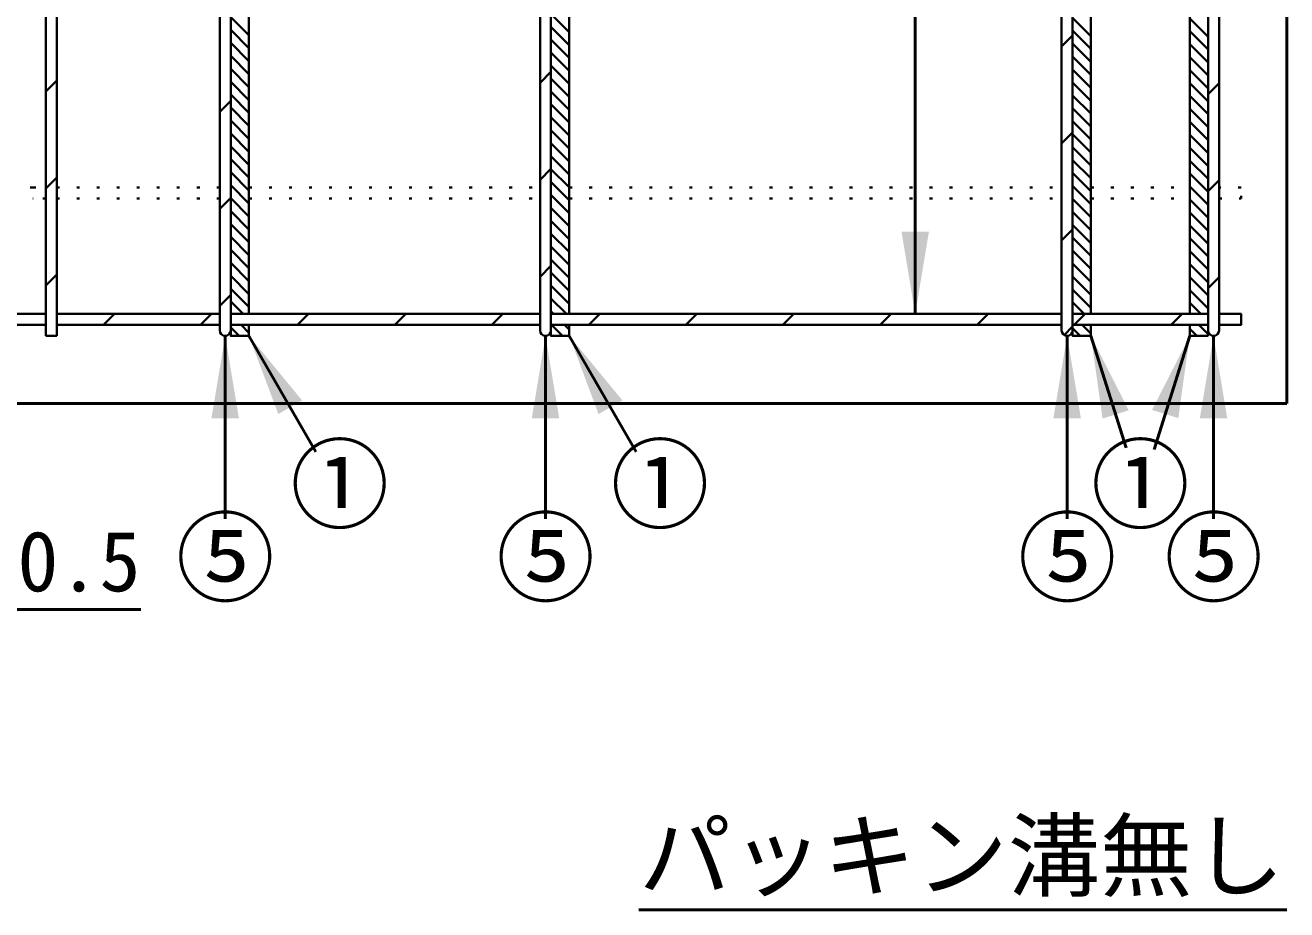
# Model space of a CAD drawing. Units: millimetres, scale not verified. Extents: x -2102 to 2102, y -1485 to 1485.
# Drawn here: x 1208 to 1759, y 291 to 678 of the extents above; entities that cross this region are included whole.
import ezdxf
from ezdxf.enums import TextEntityAlignment as Align

# ---------------------------------------------------------------- set-up
doc = ezdxf.new("R2010")
doc.units = ezdxf.units.MM
doc.header["$LTSCALE"] = 5
doc.linetypes.add('DOTTED', pattern=[1.75, 0.25, -1.5])
doc.layers.add('0-0_V-nasSTD', color=7, linetype='Continuous', lineweight=35)
doc.layers.add('0-1_0', color=7, linetype='Continuous', lineweight=50)
doc.styles.add('ＭＳ ゴシック', font='')
doc.styles.get('ＭＳ ゴシック').set_extended_font_data('MS Gothic')

msp = doc.modelspace()

# ---------------------------------------------------------------- linework, layer by layer
at = {"layer": '0-0_V-nasSTD', "lineweight": 50}
for p, q in [((1596.846, 1067.886), (1596.846, 551.886)), ((1295.246, 462.336), (1295.246, 542.286)), ((1334.936, 491.554), (1305.646, 542.286)), ((1435.246, 462.336), (1435.246, 542.286)), ((1474.936, 491.554), (1445.646, 542.286)), ((1663.246, 462.336), (1663.246, 542.286)), ((1689.023, 493.397), (1673.646, 542.286)), ((1701.244, 492.682), (1716.846, 542.286)), ((1727.246, 462.336), (1727.246, 542.286))]:
    msp.add_line(p, q, dxfattribs=at)
at = {"layer": '0-0_V-nasSTD'}
for p, q in [((1297.646, 681.724), (1305.646, 673.724)), ((1437.646, 683.145), (1445.646, 675.145)), ((1665.646, 681.419), (1673.646, 673.419)), ((1716.846, 681.131), (1724.846, 673.131)), ((1297.646, 676.067), (1305.646, 668.067)), ((1437.646, 677.488), (1445.646, 669.488)), ((1665.646, 675.763), (1673.646, 667.763)), ((1716.846, 675.474), (1724.846, 667.474)), ((1297.646, 670.41), (1305.646, 662.41)), ((1437.646, 671.832), (1445.646, 663.832)), ((1665.646, 670.106), (1673.646, 662.106)), ((1716.846, 669.817), (1724.846, 661.817)), ((1297.646, 664.753), (1305.646, 656.753)), ((1437.646, 666.175), (1445.646, 658.175)), ((1665.646, 664.449), (1673.646, 656.449)), ((1716.846, 664.161), (1724.846, 656.161)), ((1297.646, 659.096), (1305.646, 651.096)), ((1437.646, 660.518), (1445.646, 652.518)), ((1665.646, 658.792), (1673.646, 650.792)), ((1716.846, 658.504), (1724.846, 650.504)), ((1297.646, 653.44), (1305.646, 645.44)), ((1437.646, 654.861), (1445.646, 646.861)), ((1665.646, 653.135), (1673.646, 645.135)), ((1716.846, 652.847), (1724.846, 644.847)), ((1297.646, 647.783), (1305.646, 639.783)), ((1437.646, 649.204), (1445.646, 641.204)), ((1665.646, 647.478), (1673.646, 639.478)), ((1716.846, 647.19), (1724.846, 639.19)), ((1297.646, 642.126), (1305.646, 634.126)), ((1437.646, 643.547), (1445.646, 635.547)), ((1665.646, 641.821), (1673.646, 633.821)), ((1716.846, 641.533), (1724.846, 633.533)), ((1297.646, 636.469), (1305.646, 628.469)), ((1437.646, 637.89), (1445.646, 629.89)), ((1665.646, 636.165), (1673.646, 628.165)), ((1716.846, 635.876), (1724.846, 627.876)), ((1297.646, 630.812), (1305.646, 622.812)), ((1437.646, 632.234), (1445.646, 624.234)), ((1665.646, 630.508), (1673.646, 622.508)), ((1716.846, 630.219), (1724.846, 622.219)), ((1297.646, 625.155), (1305.646, 617.155)), ((1437.646, 626.577), (1445.646, 618.577)), ((1665.646, 624.851), (1673.646, 616.851)), ((1716.846, 624.563), (1724.846, 616.563)), ((1297.646, 619.499), (1305.646, 611.499)), ((1437.646, 620.92), (1445.646, 612.92)), ((1665.646, 619.194), (1673.646, 611.194)), ((1716.846, 618.906), (1724.846, 610.906)), ((1297.646, 613.842), (1305.646, 605.842)), ((1437.646, 615.263), (1445.646, 607.263)), ((1665.646, 613.537), (1673.646, 605.537)), ((1716.846, 613.249), (1724.846, 605.249)), ((1297.646, 608.185), (1305.646, 600.185)), ((1437.646, 609.606), (1445.646, 601.606)), ((1665.646, 607.88), (1673.646, 599.88)), ((1716.846, 607.592), (1724.846, 599.592)), ((1297.646, 602.528), (1305.646, 594.528)), ((1437.646, 603.949), (1445.646, 595.949)), ((1665.646, 602.223), (1673.646, 594.223)), ((1716.846, 601.935), (1724.846, 593.935)), ((1297.646, 596.871), (1305.646, 588.871)), ((1437.646, 598.292), (1445.646, 590.292)), ((1665.646, 596.567), (1673.646, 588.567)), ((1716.846, 596.278), (1724.846, 588.278)), ((1297.646, 591.214), (1305.646, 583.214)), ((1437.646, 592.636), (1445.646, 584.636)), ((1665.646, 590.91), (1673.646, 582.91)), ((1716.846, 590.621), (1724.846, 582.621)), ((1297.646, 585.557), (1305.646, 577.557)), ((1437.646, 586.979), (1445.646, 578.979)), ((1665.646, 585.253), (1673.646, 577.253)), ((1716.846, 584.965), (1724.846, 576.965)), ((1297.646, 579.901), (1305.646, 571.901)), ((1437.646, 581.322), (1445.646, 573.322)), ((1665.646, 579.596), (1673.646, 571.596)), ((1716.846, 579.308), (1724.846, 571.308)), ((1297.646, 574.244), (1305.646, 566.244)), ((1437.646, 575.665), (1445.646, 567.665)), ((1665.646, 573.939), (1673.646, 565.939)), ((1716.846, 573.651), (1724.846, 565.651)), ((1297.646, 568.587), (1305.646, 560.587)), ((1437.646, 570.008), (1445.646, 562.008)), ((1665.646, 568.282), (1673.646, 560.282)), ((1716.846, 567.994), (1724.846, 559.994)), ((1297.646, 562.93), (1305.646, 554.93)), ((1437.646, 564.351), (1445.646, 556.351)), ((1665.646, 562.625), (1673.646, 554.625)), ((1297.646, 557.273), (1303.033, 551.886)), ((1437.646, 558.694), (1444.454, 551.886)), ((1665.646, 556.969), (1670.728, 551.886)), ((1716.846, 562.337), (1724.846, 554.337)), ((1437.646, 553.038), (1438.797, 551.886)), ((1716.846, 556.68), (1721.64, 551.886)), ((1297.646, 545.959), (1301.319, 542.286)), ((1302.176, 547.086), (1305.646, 543.616)), ((1437.941, 547.086), (1442.741, 542.286)), ((1443.597, 547.086), (1445.646, 545.038)), ((1445.646, 542.286), (1445.646, 547.086)), ((1669.872, 547.086), (1673.646, 543.312)), ((1673.646, 542.286), (1673.646, 547.086)), ((1720.783, 547.086), (1724.846, 543.023)), ((1665.646, 545.655), (1669.015, 542.286)), ((1716.846, 545.367), (1719.926, 542.286)), ((1724.846, 542.286), (1724.846, 544.686))]:
    msp.add_line(p, q, dxfattribs=at)
for points in [[(1305.646, 551.886), (1305.646, 602.323), (1305.646, 607.123), (1305.646, 698.286)], [(1445.646, 551.886), (1445.646, 602.323), (1445.646, 607.123), (1445.646, 698.286)], [(1673.646, 551.886), (1673.646, 602.323), (1673.646, 607.123), (1673.646, 698.286)], [(1716.846, 698.286), (1716.846, 607.123), (1716.846, 602.323), (1716.846, 551.886)], [(1297.646, 544.686), (1297.646, 542.286), (1305.646, 542.286), (1305.646, 547.086)], [(1716.846, 547.086), (1716.846, 542.286), (1724.846, 542.286)], [(1437.646, 544.686), (1437.646, 542.286), (1445.646, 542.286)], [(1665.646, 544.686), (1665.646, 542.286), (1673.646, 542.286)]]:
    msp.add_lwpolyline(points, dxfattribs=at)
for points in [[(1590.846, 587.886), (1596.846, 551.886), (1602.846, 587.886)], [(1289.246, 506.286), (1295.246, 542.286), (1301.246, 506.286)], [(1305.646, 542.286), (1318.45, 508.109), (1328.842, 514.109)], [(1429.246, 506.286), (1435.246, 542.286), (1441.246, 506.286)], [(1445.646, 542.286), (1458.45, 508.109), (1468.842, 514.109)], [(1657.246, 506.286), (1663.246, 542.286), (1669.246, 506.286)], [(1673.646, 542.286), (1678.724, 506.145), (1684.448, 507.945)], [(1673.646, 542.286), (1684.448, 507.945), (1690.171, 509.745)], [(1700.381, 509.936), (1706.104, 508.135), (1716.846, 542.286)], [(1706.104, 508.135), (1711.828, 506.335), (1716.846, 542.286)], [(1721.246, 506.286), (1727.246, 542.286), (1733.246, 506.286)]]:
    msp.add_solid(points, dxfattribs=at)
at = {"layer": '0-1_0'}
for p, q in [((1759.246, 512.686), (1759.246, 1040.686)), ((1168.446, 512.686), (1759.246, 512.686)), ((1258.446, 422.686), (1168.446, 422.686)), ((1476.038, 291.359), (1759.246, 291.359))]:
    msp.add_line(p, q, dxfattribs=at)
at = {"layer": '0-1_0', "lineweight": 35}
for p, q in [((1216.846, 1011.086), (1216.846, 542.286)), ((1221.646, 1011.086), (1221.646, 542.286)), ((1292.846, 1008.686), (1292.846, 544.686)), ((1297.646, 1008.686), (1297.646, 544.686)), ((1432.846, 1008.686), (1432.846, 544.686)), ((1437.646, 1008.686), (1437.646, 544.686)), ((1660.846, 1008.686), (1660.846, 544.686)), ((1665.646, 1008.686), (1665.646, 544.686)), ((1724.846, 1008.686), (1724.846, 544.686)), ((1729.646, 1008.686), (1729.646, 544.686)), ((1305.646, 698.286), (1305.646, 551.886)), ((1445.646, 698.286), (1445.646, 551.886)), ((1673.646, 698.286), (1673.646, 551.886)), ((1716.846, 551.886), (1716.846, 698.286)), ((1665.646, 673.679), (1660.846, 668.879)), ((1437.646, 657.811), (1432.846, 653.011)), ((1221.646, 653.943), (1216.846, 649.143)), ((1729.646, 652.826), (1724.846, 648.026)), ((1297.646, 645.091), (1292.846, 640.291)), ((1665.646, 631.253), (1660.846, 626.453)), ((1437.646, 615.385), (1432.846, 610.585)), ((1221.646, 611.517), (1216.846, 606.717)), ((1729.646, 610.4), (1724.846, 605.6)), ((1297.646, 602.664), (1292.846, 597.864)), ((1665.646, 588.826), (1660.846, 584.026)), ((1221.646, 569.091), (1216.846, 564.291)), ((1437.646, 572.958), (1432.846, 568.158)), ((1729.646, 567.974), (1724.846, 563.174)), ((1297.646, 560.238), (1292.846, 555.438)), ((1216.846, 551.886), (959.246, 551.886)), ((1221.646, 551.886), (1292.846, 551.886)), ((1242.068, 547.086), (1246.868, 551.886)), ((1284.494, 547.086), (1289.294, 551.886)), ((1297.646, 551.886), (1432.846, 551.886)), ((1326.921, 547.086), (1331.721, 551.886)), ((1369.347, 547.086), (1374.147, 551.886)), ((1411.774, 547.086), (1416.574, 551.886)), ((1437.646, 551.886), (1660.846, 551.886)), ((1454.2, 547.086), (1459, 551.886)), ((1496.626, 547.086), (1501.426, 551.886)), ((1539.053, 547.086), (1543.853, 551.886)), ((1581.479, 547.086), (1586.279, 551.886)), ((1623.906, 547.086), (1628.706, 551.886)), ((1665.646, 551.886), (1724.846, 551.886)), ((1671.132, 551.886), (1666.332, 547.086)), ((1708.758, 547.086), (1713.558, 551.886)), ((1216.846, 547.086), (959.246, 547.086)), ((1221.646, 547.086), (1292.846, 547.086)), ((1297.646, 547.086), (1432.846, 547.086)), ((1305.646, 547.086), (1305.646, 542.286)), ((1312.779, 547.086), (1312.779, 547.086)), ((1319.85, 547.086), (1319.85, 547.086)), ((1326.921, 547.086), (1326.921, 547.086)), ((1333.992, 547.086), (1333.992, 547.086)), ((1341.063, 547.086), (1341.063, 547.086)), ((1348.134, 547.086), (1348.134, 547.086)), ((1355.205, 547.086), (1355.205, 547.086)), ((1362.276, 547.086), (1362.276, 547.086)), ((1437.646, 547.086), (1660.846, 547.086)), ((1445.646, 547.086), (1445.646, 542.286)), ((1447.129, 547.086), (1447.129, 547.086)), ((1454.2, 547.086), (1454.2, 547.086)), ((1461.271, 547.086), (1461.271, 547.086)), ((1468.342, 547.086), (1468.342, 547.086)), ((1475.413, 547.086), (1475.413, 547.086)), ((1482.484, 547.086), (1482.484, 547.086)), ((1489.555, 547.086), (1489.555, 547.086)), ((1496.626, 547.086), (1496.626, 547.086)), ((1503.697, 547.086), (1503.697, 547.086)), ((1510.768, 547.086), (1510.768, 547.086)), ((1517.84, 547.086), (1517.84, 547.086)), ((1524.911, 547.086), (1524.911, 547.086)), ((1531.982, 547.086), (1531.982, 547.086)), ((1539.053, 547.086), (1539.053, 547.086)), ((1546.124, 547.086), (1546.124, 547.086)), ((1553.195, 547.086), (1553.195, 547.086)), ((1665.646, 546.4), (1661.927, 542.681)), ((1665.646, 547.086), (1724.846, 547.086)), ((1673.646, 547.086), (1673.646, 542.286)), ((1716.846, 547.086), (1716.846, 542.286)), ((1216.846, 542.286), (1221.646, 542.286)), ((1297.646, 542.286), (1305.646, 542.286)), ((1437.646, 542.286), (1445.646, 542.286)), ((1665.646, 542.286), (1673.646, 542.286)), ((1716.846, 542.286), (1724.846, 542.286))]:
    msp.add_line(p, q, dxfattribs=at)
at = {"layer": '0-1_0', "linetype": 'DOTTED', "lineweight": 35}
for p, q in [((1211.246, 607.123), (1053.646, 607.123)), ((1211.246, 607.123), (1216.846, 607.123)), ((1292.846, 607.123), (1221.646, 607.123)), ((1305.646, 607.123), (1432.846, 607.123)), ((1445.646, 607.123), (1660.846, 607.123)), ((1673.646, 607.123), (1716.846, 607.123)), ((1739.246, 607.123), (1729.646, 607.123)), ((1739.246, 602.323), (1739.246, 607.123)), ((1053.646, 602.323), (1211.246, 602.323)), ((1216.846, 602.323), (1211.246, 602.323)), ((1292.846, 602.323), (1221.646, 602.323)), ((1305.646, 602.323), (1432.846, 602.323)), ((1445.646, 602.323), (1660.846, 602.323)), ((1673.646, 602.323), (1716.846, 602.323)), ((1729.646, 602.323), (1739.246, 602.323))]:
    msp.add_line(p, q, dxfattribs=at)
at = {"layer": '0-1_0', "lineweight": 35}
msp.add_lwpolyline([(1729.646, 547.086), (1739.246, 547.086), (1739.246, 551.886), (1729.646, 551.886)], dxfattribs=at)
for centre in [(1295.246, 544.686), (1435.246, 544.686), (1663.246, 544.686), (1727.246, 544.686)]:
    msp.add_arc(centre, 2.4, 180, 0, dxfattribs=at)

# ---------------------------------------------------------------- texts
at = {"layer": '0-0_V-nasSTD', "style": 'ＭＳ ゴシック'}
for s, height, p in [('①', 31.67, (1323.699, 452.005)), ('①', 31.67, (1463.699, 452.005)), ('①', 31.67, (1673.646, 452.005)), ('⑤', 31.67, (1273.682, 419.986)), ('⑤', 31.67, (1413.682, 419.986)), ('⑤', 31.67, (1641.682, 419.986)), ('⑤', 31.67, (1705.682, 419.986)), ('70.5', 26.39, (1186.446, 422.686)), ('パッキン溝無し', 29.56, (1476.038, 291.359))]:
    msp.add_text(s, height=height, dxfattribs=at).set_placement(p, align=Align.BOTTOM_LEFT)

doc.saveas('drawing.dxf')
